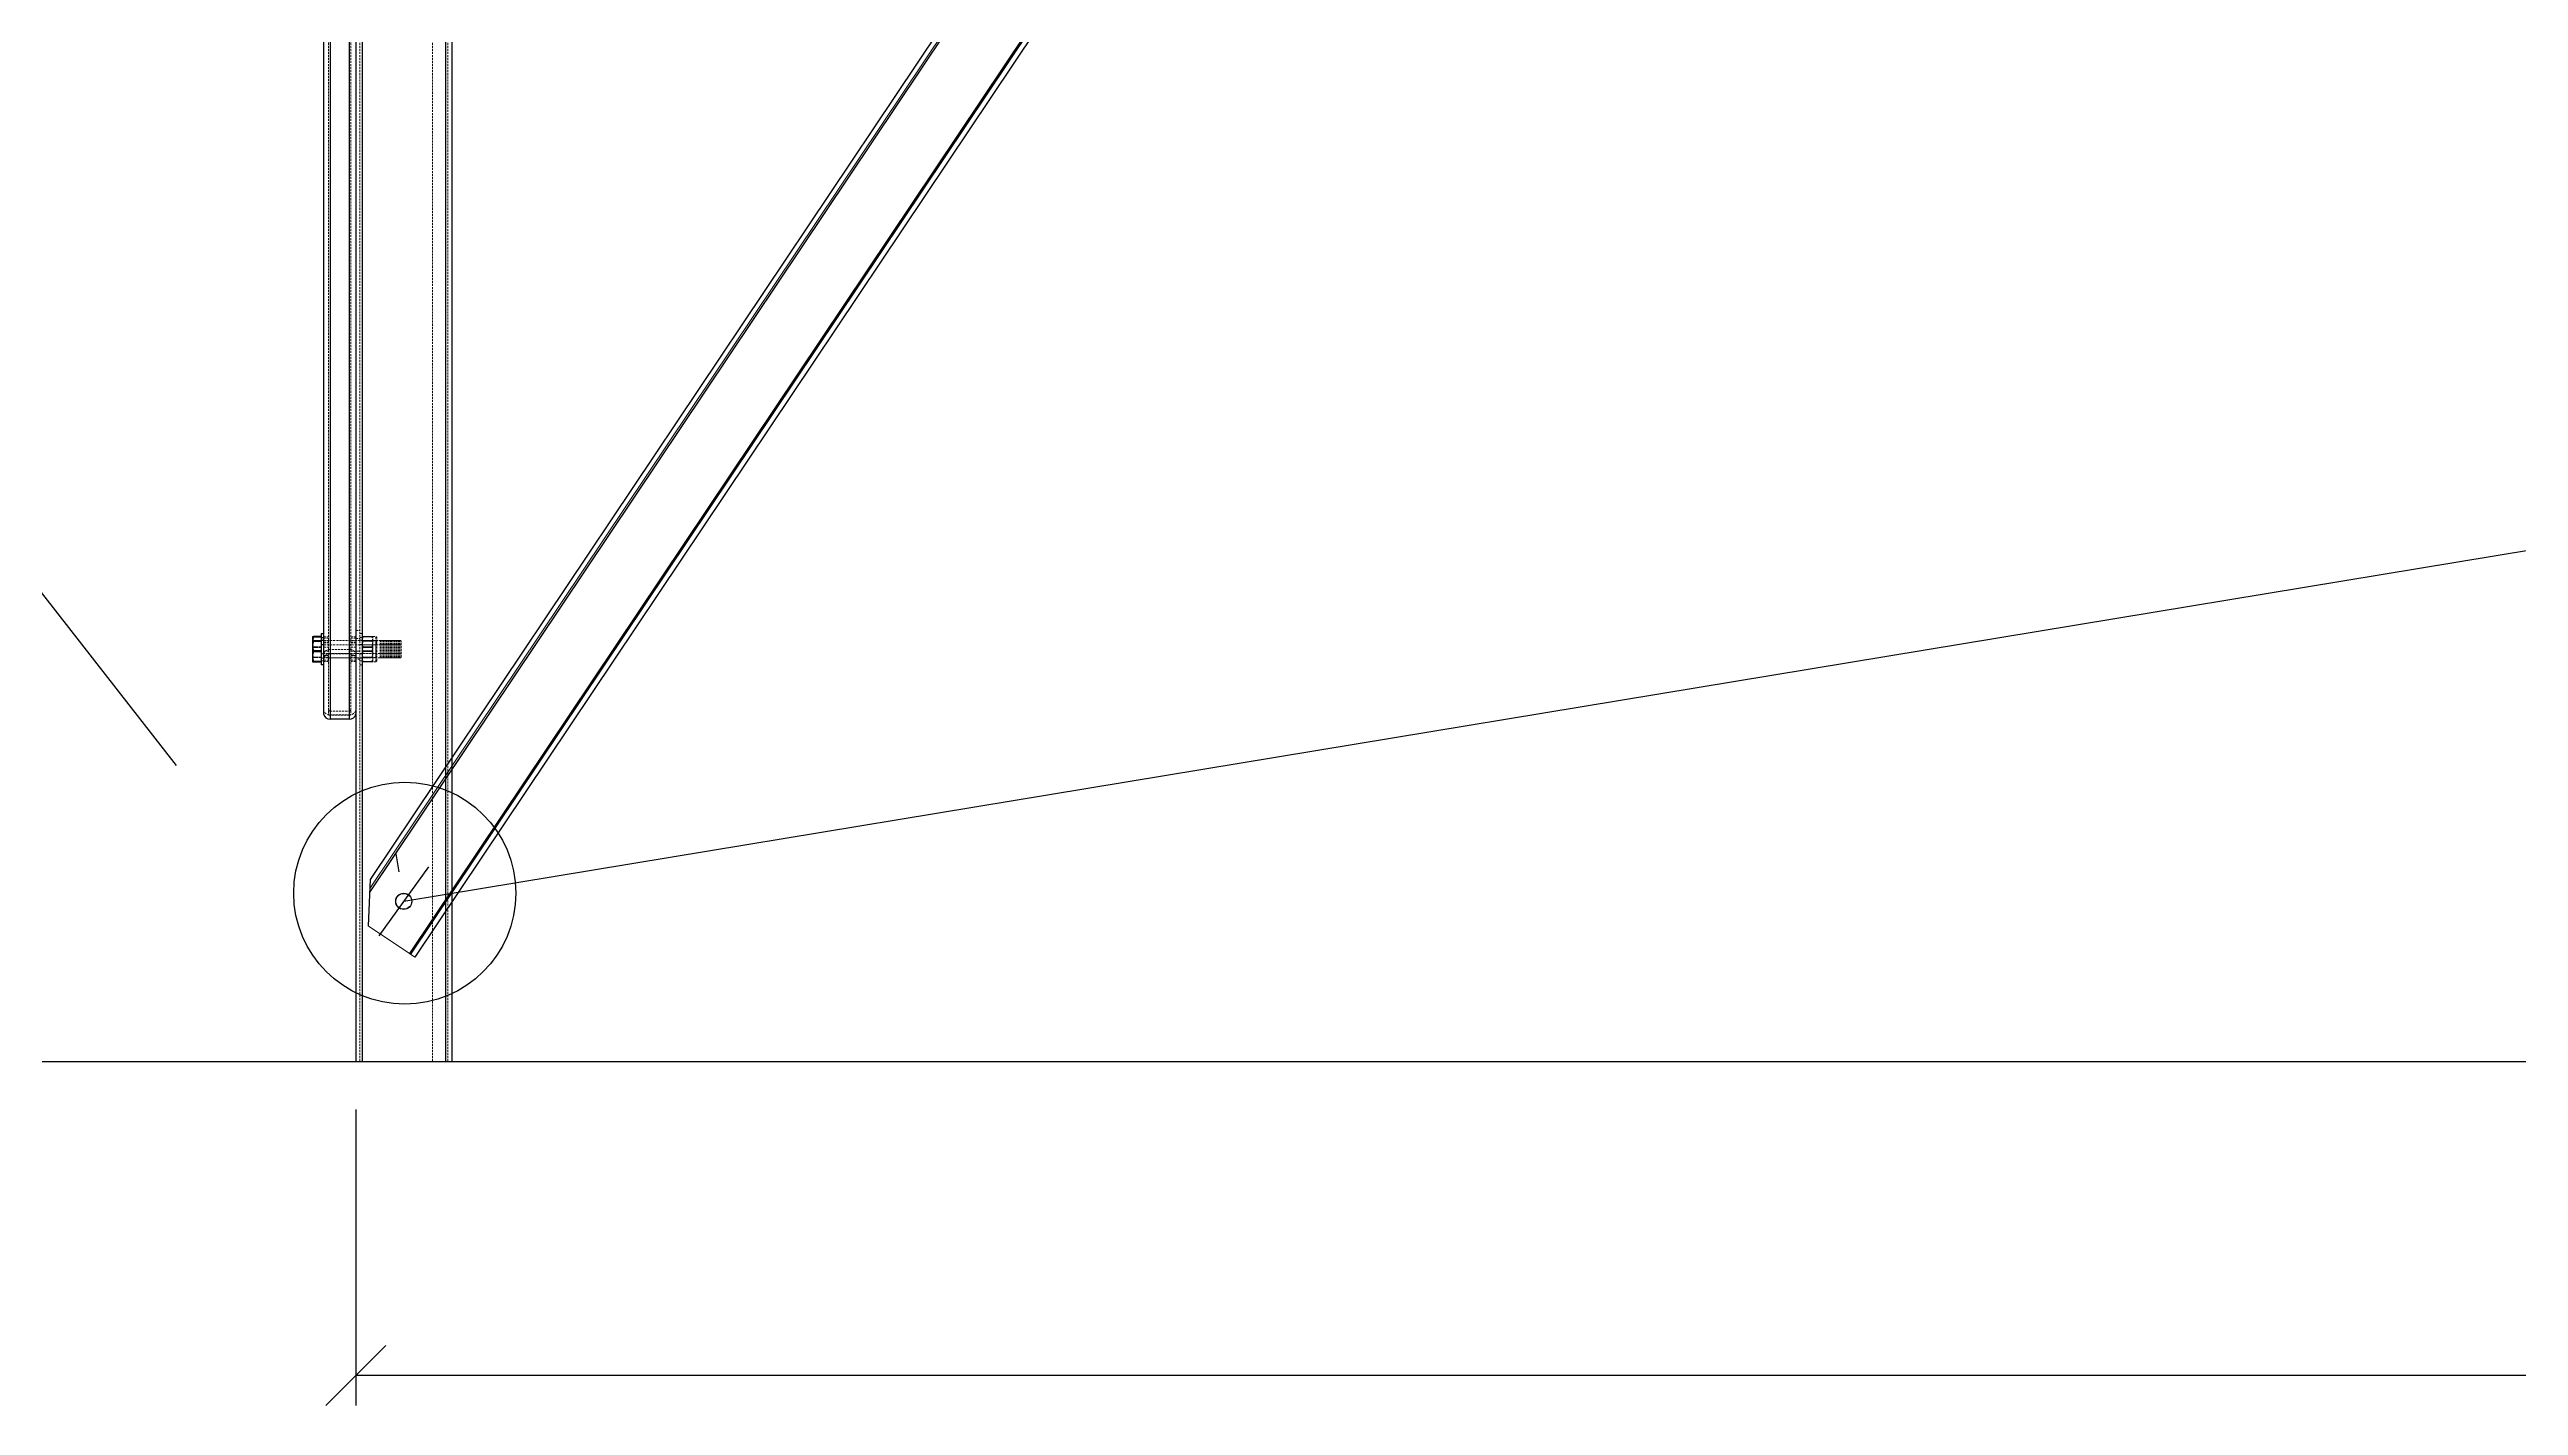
# Model space of a CAD drawing. Header units: millimetres. Extents: x -116399 to 112199, y -90759 to -31335.
# Drawn here: x -8943 to -7402, y -48204 to -47358 of the extents above; entities that cross this region are included whole.
import ezdxf

# ---------------------------------------------------------------- set-up
doc = ezdxf.new("R2010")
doc.units = ezdxf.units.MM
doc.linetypes.add('HIDDEN', pattern=[1.905, 1.27, -0.635])
doc.styles.add('Annotative', font='simplex.shx', dxfattribs={"height": 2.5})
doc.dimstyles.new('Annotative', dxfattribs={"dimscale": 0, "dimtxt": 2.5, "dimasz": 2.5, "dimexe": 1.25, "dimexo": 2, "dimtad": 1, "dimtxsty": 'Annotative', "dimblk": 'OBLIQUE', "dimcen": 2.5, "dimazin": 3, "dimtfac": 1, "dimtmove": 0, "dimatfit": 3, "dimfxl": 1})

# ---------------------------------------------------------------- blocks, each defined once
blk = doc.blocks.new('_Oblique')
at = {"color": 0, "linetype": 'ByBlock', "lineweight": -2}
blk.add_line((-0.5, -0.5), (0.5, 0.5), dxfattribs=at)
blk = doc.blocks.new('*D432')
at = {"color": 8, "lineweight": -2}
for p, q in [((-8751.6, -48019.4), (-8751.6, -48204.2)), ((-5481.6, -48019.4), (-5481.6, -48204.2)), ((-5481.6, -48185.4), (-8751.6, -48185.4))]:
    blk.add_line(p, q, dxfattribs=at)
at = {"layer": 'Defpoints', "color": 0}
for p in [(-8751.6, -47989.4), (-5481.6, -47989.4), (-8751.6, -48185.4)]:
    blk.add_point(p, dxfattribs=at)
at = {"color": 8, "lineweight": -2, "xscale": 37.5, "yscale": 37.5, "zscale": 37.5, "rotation": 180}
blk.add_blockref('_Oblique', (-8751.6, -48185.4), dxfattribs=at)
at = {"color": 8, "lineweight": -2, "xscale": 37.5, "yscale": 37.5, "zscale": 37.5}
blk.add_blockref('_Oblique', (-5481.6, -48185.4), dxfattribs=at)
at = {"insert": (-7116.6, -48157.3), "char_height": 37.5, "attachment_point": 5, "style": 'Annotative'}
blk.add_mtext('3270', dxfattribs=at)
blk = doc.blocks.new('*D433')
at = {"color": 8, "lineweight": -2}
for p, q in [((-8705.6, -45799.1), (-8711.6, -45808.6)), ((-8721.6, -45824.4), (-5451.6, -47889.3)), ((-5467.7, -47914.6), (-5461.7, -47905.1))]:
    blk.add_line(p, q, dxfattribs=at)
at = {"layer": 'Defpoints', "color": 0}
for p in [(-8721.6, -45824.4), (-5451.6, -47889.3), (-5451.6, -47889.3)]:
    blk.add_point(p, dxfattribs=at)
at = {"color": 8, "lineweight": -2, "xscale": 37.5, "yscale": 37.5, "zscale": 37.5}
for p, rotation in [((-8721.6, -45824.4), 147.729831053842), ((-5451.6, -47889.3), 327.7298310538421)]:
    blk.add_blockref('_Oblique', p, dxfattribs=dict(at, rotation=rotation))
at = {"insert": (-7071.6, -46833.1), "char_height": 37.5, "attachment_point": 5, "rotation": 327.7298, "style": 'Annotative'}
blk.add_mtext('3870', dxfattribs=at)
blk = doc.blocks.new('*D434')
at = {"color": 8, "lineweight": -2}
for p, q in [((-5456.5, -47319.7), (-5454.7, -47330.8)), ((-5451.6, -47349.3), (-8721.7, -47889.5)), ((-8726.6, -47859.9), (-8724.8, -47871))]:
    blk.add_line(p, q, dxfattribs=at)
at = {"layer": 'Defpoints', "color": 0}
for p in [(-5451.6, -47349.3), (-8721.7, -47889.5), (-8721.7, -47889.5)]:
    blk.add_point(p, dxfattribs=at)
at = {"color": 8, "lineweight": -2, "xscale": 37.5, "yscale": 37.5, "zscale": 37.5}
for p, rotation in [((-5451.6, -47349.3), 9.381336781369018), ((-8721.7, -47889.5), 189.381336781369)]:
    blk.add_blockref('_Oblique', p, dxfattribs=dict(at, rotation=rotation))
at = {"insert": (-7091.3, -47591.7), "char_height": 37.5, "attachment_point": 5, "rotation": 9.3813, "style": 'Annotative'}
blk.add_mtext('3314', dxfattribs=at)

msp = doc.modelspace()

# ---------------------------------------------------------------- linework, layer by layer
at = {"color": 7, "linetype": 'HIDDEN', "lineweight": 18}
for p, q in [((-8749.146, -45774.446), (-8749.146, -47989.446)), ((-8747.646, -45774.446), (-8747.646, -47989.446)), ((-8747.646, -45774.446), (-8747.646, -47989.446)), ((-8747.646, -45774.446), (-8747.646, -47989.446)), ((-8703.646, -45774.446), (-8703.646, -47989.446)), ((-8695.646, -45774.446), (-8695.646, -47989.446)), ((-8695.646, -45774.446), (-8695.646, -47989.446)), ((-8695.646, -45774.446), (-8695.646, -47989.446)), ((-8695.646, -45774.446), (-8695.646, -47989.446)), ((-8695.646, -45774.446), (-8695.646, -47989.446)), ((-8695.646, -45774.446), (-8695.646, -47989.446)), ((-8695.646, -45774.446), (-8695.646, -47989.446)), ((-8694.146, -45774.446), (-8694.146, -47989.446)), ((-8767.646, -45883.515), (-8767.646, -47735.02)), ((-8767.646, -45883.53), (-8767.646, -47732.333)), ((-8767.646, -45885.979), (-8767.646, -47734.782)), ((-8755.646, -45883.515), (-8755.646, -47735.02)), ((-8755.646, -45883.53), (-8755.646, -47732.333)), ((-8755.646, -45885.979), (-8755.646, -47734.782)), ((-8768.646, -45921.033), (-8768.646, -47772.538)), ((-8767.646, -45921.849), (-8767.646, -47773.353)), ((-8767.646, -45921.849), (-8767.646, -47737.466)), ((-8767.646, -45921.892), (-8767.646, -47770.695)), ((-8767.646, -45924.341), (-8767.646, -47773.144)), ((-8755.646, -45921.849), (-8755.646, -47773.353)), ((-8755.646, -45921.849), (-8755.646, -47737.466)), ((-8755.646, -45921.892), (-8755.646, -47770.695)), ((-8755.646, -45924.341), (-8755.646, -47773.144)), ((-8754.646, -45921.033), (-8754.646, -47772.538)), ((-8778.046, -47724.287), (-8778.546, -47724.284)), ((-8778.546, -47726.963), (-8778.046, -47724.475)), ((-8778.046, -47726.927), (-8778.546, -47726.924)), ((-8778.546, -47729.603), (-8778.046, -47727.114)), ((-8778.546, -47728.104), (-8778.046, -47730.589)), ((-8778.046, -47730.605), (-8778.546, -47728.116)), ((-8778.046, -47733.244), (-8778.546, -47730.756)), ((-8778.046, -47730.963), (-8778.546, -47733.451)), ((-8778.546, -47733.464), (-8778.046, -47730.978)), ((-8778.546, -47736.103), (-8778.046, -47733.618)), ((-8778.546, -47734.604), (-8778.046, -47737.093)), ((-8778.046, -47737.101), (-8778.546, -47734.616)), ((-8778.046, -47724.287), (-8773.246, -47724.287)), ((-8773.246, -47724.475), (-8778.046, -47724.475)), ((-8778.046, -47726.927), (-8773.246, -47726.927)), ((-8773.246, -47727.114), (-8778.046, -47727.114)), ((-8778.046, -47730.963), (-8778.046, -47730.589)), ((-8773.246, -47730.589), (-8778.046, -47730.589)), ((-8778.046, -47730.605), (-8773.246, -47730.605)), ((-8778.046, -47730.963), (-8773.246, -47730.963)), ((-8773.246, -47730.978), (-8778.046, -47730.978)), ((-8778.046, -47733.244), (-8773.246, -47733.244)), ((-8773.246, -47733.618), (-8778.046, -47733.618)), ((-8773.246, -47726.584), (-8771.646, -47726.584)), ((-8773.246, -47726.784), (-8736.446, -47726.784)), ((-8773.246, -47729.223), (-8771.646, -47729.223)), ((-8773.246, -47729.423), (-8736.446, -47729.423)), ((-8736.446, -47734.784), (-8773.246, -47734.784)), ((-8771.646, -47724.339), (-8768.646, -47724.339)), ((-8768.646, -47725.258), (-8771.646, -47725.258)), ((-8771.646, -47726.977), (-8768.646, -47726.977)), ((-8771.646, -47727.899), (-8768.646, -47727.899)), ((-8771.646, -47728.147), (-8768.646, -47728.147)), ((-8771.646, -47730.792), (-8768.646, -47730.792)), ((-8771.646, -47733.42), (-8768.646, -47733.42)), ((-8755.646, -47732.333), (-8767.646, -47732.333)), ((-8755.646, -47734.782), (-8767.646, -47734.782)), ((-8754.646, -47724.339), (-8751.646, -47724.339)), ((-8751.646, -47725.258), (-8754.646, -47725.258)), ((-8754.646, -47726.977), (-8751.646, -47726.977)), ((-8754.646, -47727.899), (-8751.646, -47727.899)), ((-8754.646, -47728.147), (-8751.646, -47728.147)), ((-8754.646, -47730.792), (-8751.646, -47730.792)), ((-8754.646, -47733.42), (-8751.646, -47733.42)), ((-8751.646, -47720.446), (-8749.146, -47720.446)), ((-8751.646, -47725.446), (-8749.146, -47725.446)), ((-8751.646, -47725.446), (-8749.146, -47725.446)), ((-8749.146, -47733.446), (-8751.646, -47733.446)), ((-8751.646, -47733.446), (-8749.146, -47733.446)), ((-8749.146, -47722.284), (-8747.546, -47722.284)), ((-8749.146, -47724.923), (-8747.546, -47724.923)), ((-8749.146, -47726.584), (-8747.546, -47726.584)), ((-8749.146, -47729.223), (-8747.546, -47729.223)), ((-8747.546, -47722.284), (-8747.546, -47724.923)), ((-8747.546, -47724.295), (-8747.54, -47724.284)), ((-8747.546, -47724.923), (-8747.546, -47741.923)), ((-8747.546, -47726.784), (-8738.646, -47726.784)), ((-8747.546, -47726.934), (-8747.54, -47726.923)), ((-8747.546, -47729.423), (-8738.646, -47729.423)), ((-8738.646, -47734.784), (-8747.546, -47734.784)), ((-8747.027, -47724.486), (-8747.027, -47724.28)), ((-8741.566, -47724.28), (-8747.027, -47724.28)), ((-8747.027, -47724.287), (-8747.027, -47724.494)), ((-8747.027, -47724.287), (-8741.566, -47724.287)), ((-8747.027, -47724.486), (-8741.566, -47724.486)), ((-8741.566, -47724.494), (-8747.027, -47724.494)), ((-8747.027, -47727.126), (-8747.027, -47726.92)), ((-8741.566, -47726.92), (-8747.027, -47726.92)), ((-8747.027, -47726.927), (-8747.027, -47727.134)), ((-8747.027, -47726.927), (-8741.566, -47726.927)), ((-8747.027, -47727.126), (-8741.566, -47727.126)), ((-8741.566, -47727.134), (-8747.027, -47727.134)), ((-8747.027, -47730.983), (-8747.027, -47730.569)), ((-8741.566, -47730.569), (-8747.027, -47730.569)), ((-8747.027, -47730.585), (-8741.566, -47730.585)), ((-8747.027, -47730.983), (-8741.566, -47730.983)), ((-8741.566, -47730.998), (-8747.027, -47730.998)), ((-8747.027, -47733.622), (-8747.027, -47733.209)), ((-8741.566, -47733.209), (-8747.027, -47733.209)), ((-8747.027, -47733.224), (-8741.566, -47733.224)), ((-8747.027, -47733.622), (-8741.566, -47733.622)), ((-8741.566, -47733.638), (-8747.027, -47733.638)), ((-8741.566, -47724.486), (-8741.566, -47724.28)), ((-8741.566, -47727.126), (-8741.566, -47726.92)), ((-8741.566, -47730.983), (-8741.566, -47730.569)), ((-8741.566, -47733.622), (-8741.566, -47733.209)), ((-8741.053, -47724.284), (-8741.046, -47724.295)), ((-8741.053, -47726.923), (-8741.046, -47726.934)), ((-8741.046, -47726.934), (-8741.046, -47724.295)), ((-8741.046, -47724.295), (-8739.046, -47724.295)), ((-8741.046, -47739.912), (-8741.046, -47726.934)), ((-8741.046, -47726.934), (-8739.046, -47726.934)), ((-8739.046, -47737.273), (-8739.046, -47724.295)), ((-8739.046, -47739.912), (-8739.046, -47726.934)), ((-8738.646, -47726.784), (-8738.546, -47726.684)), ((-8738.646, -47729.423), (-8738.646, -47726.784)), ((-8738.646, -47729.423), (-8738.546, -47729.323)), ((-8738.646, -47737.423), (-8738.646, -47729.423)), ((-8738.546, -47734.884), (-8738.646, -47734.784)), ((-8738.546, -47727.434), (-8738.546, -47724.795)), ((-8738.546, -47739.412), (-8738.546, -47727.434)), ((-8736.446, -47729.423), (-8736.446, -47726.784)), ((-8736.446, -47726.984), (-8736.246, -47726.984)), ((-8736.446, -47737.423), (-8736.446, -47729.423)), ((-8736.446, -47729.623), (-8736.246, -47729.623)), ((-8736.246, -47734.584), (-8736.446, -47734.584)), ((-8736.246, -47729.423), (-8736.246, -47726.784)), ((-8736.246, -47726.784), (-8735.446, -47726.784)), ((-8736.246, -47737.423), (-8736.246, -47729.423)), ((-8736.246, -47729.423), (-8735.446, -47729.423)), ((-8735.446, -47734.784), (-8736.246, -47734.784)), ((-8735.446, -47729.423), (-8735.446, -47726.784)), ((-8735.446, -47726.984), (-8735.246, -47726.984)), ((-8735.446, -47737.423), (-8735.446, -47729.423)), ((-8735.446, -47729.623), (-8735.246, -47729.623)), ((-8735.246, -47734.584), (-8735.446, -47734.584)), ((-8735.246, -47729.423), (-8735.246, -47726.784)), ((-8735.246, -47726.784), (-8734.446, -47726.784)), ((-8735.246, -47737.423), (-8735.246, -47729.423)), ((-8735.246, -47729.423), (-8734.446, -47729.423)), ((-8734.446, -47734.784), (-8735.246, -47734.784)), ((-8734.446, -47729.423), (-8734.446, -47726.784)), ((-8734.446, -47726.984), (-8734.246, -47726.984)), ((-8734.446, -47737.423), (-8734.446, -47729.423)), ((-8734.446, -47729.623), (-8734.246, -47729.623)), ((-8734.246, -47734.584), (-8734.446, -47734.584)), ((-8734.246, -47729.423), (-8734.246, -47726.784)), ((-8734.246, -47726.784), (-8733.446, -47726.784)), ((-8734.246, -47737.423), (-8734.246, -47729.423)), ((-8734.246, -47729.423), (-8733.446, -47729.423)), ((-8733.446, -47734.784), (-8734.246, -47734.784)), ((-8733.446, -47729.423), (-8733.446, -47726.784)), ((-8733.446, -47726.984), (-8733.246, -47726.984)), ((-8733.446, -47737.423), (-8733.446, -47729.423)), ((-8733.446, -47729.623), (-8733.246, -47729.623)), ((-8733.246, -47734.584), (-8733.446, -47734.584)), ((-8733.246, -47729.423), (-8733.246, -47726.784)), ((-8733.246, -47726.784), (-8732.446, -47726.784)), ((-8733.246, -47737.423), (-8733.246, -47729.423)), ((-8733.246, -47729.423), (-8732.446, -47729.423)), ((-8732.446, -47734.784), (-8733.246, -47734.784)), ((-8732.446, -47729.423), (-8732.446, -47726.784)), ((-8732.446, -47726.984), (-8732.246, -47726.984)), ((-8732.446, -47737.423), (-8732.446, -47729.423)), ((-8732.446, -47729.623), (-8732.246, -47729.623)), ((-8732.246, -47734.584), (-8732.446, -47734.584)), ((-8732.246, -47729.423), (-8732.246, -47726.784)), ((-8732.246, -47726.784), (-8731.446, -47726.784)), ((-8732.246, -47737.423), (-8732.246, -47729.423)), ((-8732.246, -47729.423), (-8731.446, -47729.423)), ((-8731.446, -47734.784), (-8732.246, -47734.784)), ((-8731.446, -47729.423), (-8731.446, -47726.784)), ((-8731.446, -47726.984), (-8731.246, -47726.984)), ((-8731.446, -47737.423), (-8731.446, -47729.423)), ((-8731.446, -47729.623), (-8731.246, -47729.623)), ((-8731.246, -47734.584), (-8731.446, -47734.584)), ((-8731.246, -47729.423), (-8731.246, -47726.784)), ((-8731.246, -47726.784), (-8730.446, -47726.784)), ((-8731.246, -47737.423), (-8731.246, -47729.423)), ((-8731.246, -47729.423), (-8730.446, -47729.423)), ((-8730.446, -47734.784), (-8731.246, -47734.784)), ((-8730.446, -47729.423), (-8730.446, -47726.784)), ((-8730.446, -47726.984), (-8730.246, -47726.984)), ((-8730.446, -47737.423), (-8730.446, -47729.423)), ((-8730.446, -47729.623), (-8730.246, -47729.623)), ((-8730.246, -47734.584), (-8730.446, -47734.584)), ((-8730.246, -47729.423), (-8730.246, -47726.784)), ((-8730.246, -47726.784), (-8729.446, -47726.784)), ((-8730.246, -47737.423), (-8730.246, -47729.423)), ((-8730.246, -47729.423), (-8729.446, -47729.423)), ((-8729.446, -47734.784), (-8730.246, -47734.784)), ((-8729.446, -47729.423), (-8729.446, -47726.784)), ((-8729.446, -47726.984), (-8729.246, -47726.984)), ((-8729.446, -47737.423), (-8729.446, -47729.423)), ((-8729.446, -47729.623), (-8729.246, -47729.623)), ((-8729.246, -47734.584), (-8729.446, -47734.584)), ((-8729.246, -47729.423), (-8729.246, -47726.784)), ((-8729.246, -47726.784), (-8728.446, -47726.784)), ((-8729.246, -47737.423), (-8729.246, -47729.423)), ((-8729.246, -47729.423), (-8728.446, -47729.423)), ((-8728.446, -47734.784), (-8729.246, -47734.784)), ((-8728.446, -47729.423), (-8728.446, -47726.784)), ((-8728.446, -47726.984), (-8728.246, -47726.984)), ((-8728.446, -47737.423), (-8728.446, -47729.423)), ((-8728.446, -47729.623), (-8728.246, -47729.623)), ((-8728.246, -47734.584), (-8728.446, -47734.584)), ((-8728.246, -47729.423), (-8728.246, -47726.784)), ((-8728.246, -47726.784), (-8727.446, -47726.784)), ((-8728.246, -47737.423), (-8728.246, -47729.423)), ((-8728.246, -47729.423), (-8727.446, -47729.423)), ((-8727.446, -47734.784), (-8728.246, -47734.784)), ((-8727.446, -47729.423), (-8727.446, -47726.784)), ((-8727.446, -47726.984), (-8727.246, -47726.984)), ((-8727.446, -47737.423), (-8727.446, -47729.423)), ((-8727.446, -47729.623), (-8727.246, -47729.623)), ((-8727.246, -47734.584), (-8727.446, -47734.584)), ((-8727.246, -47729.423), (-8727.246, -47726.784)), ((-8727.246, -47726.784), (-8726.446, -47726.784)), ((-8727.246, -47737.423), (-8727.246, -47729.423)), ((-8727.246, -47729.423), (-8726.446, -47729.423)), ((-8726.446, -47734.784), (-8727.246, -47734.784)), ((-8726.446, -47729.423), (-8726.446, -47726.784)), ((-8726.446, -47726.984), (-8726.246, -47726.984)), ((-8726.446, -47737.423), (-8726.446, -47729.423)), ((-8726.446, -47729.623), (-8726.246, -47729.623)), ((-8726.246, -47734.584), (-8726.446, -47734.584)), ((-8726.246, -47729.423), (-8726.246, -47726.784)), ((-8726.246, -47726.784), (-8725.446, -47726.784)), ((-8726.246, -47737.423), (-8726.246, -47729.423)), ((-8726.246, -47729.423), (-8725.446, -47729.423)), ((-8725.446, -47734.784), (-8726.246, -47734.784)), ((-8725.446, -47729.423), (-8725.446, -47726.784)), ((-8725.446, -47726.984), (-8725.246, -47726.984)), ((-8725.446, -47737.423), (-8725.446, -47729.423)), ((-8725.446, -47729.623), (-8725.246, -47729.623)), ((-8725.246, -47734.584), (-8725.446, -47734.584)), ((-8725.246, -47729.423), (-8725.246, -47726.784)), ((-8725.246, -47726.784), (-8724.446, -47726.784)), ((-8725.246, -47737.423), (-8725.246, -47729.423)), ((-8725.246, -47729.423), (-8724.446, -47729.423)), ((-8724.446, -47734.784), (-8725.246, -47734.784)), ((-8724.446, -47729.423), (-8724.446, -47726.784)), ((-8724.446, -47726.984), (-8724.246, -47726.984)), ((-8724.446, -47737.423), (-8724.446, -47729.423)), ((-8724.446, -47729.623), (-8724.246, -47729.623)), ((-8724.246, -47734.584), (-8724.446, -47734.584)), ((-8724.246, -47729.423), (-8724.246, -47726.784)), ((-8724.246, -47726.784), (-8723.446, -47726.784)), ((-8724.246, -47737.423), (-8724.246, -47729.423)), ((-8724.246, -47729.423), (-8723.446, -47729.423)), ((-8723.446, -47734.784), (-8724.246, -47734.784)), ((-8723.446, -47729.423), (-8723.446, -47726.784)), ((-8723.446, -47726.984), (-8723.246, -47726.984)), ((-8723.446, -47737.423), (-8723.446, -47729.423)), ((-8723.446, -47729.623), (-8723.246, -47729.623)), ((-8723.246, -47734.584), (-8723.446, -47734.584)), ((-8723.246, -47729.623), (-8723.246, -47726.984)), ((-8723.246, -47737.223), (-8723.246, -47729.623)), ((-8778.046, -47739.741), (-8778.546, -47737.255)), ((-8778.046, -47737.28), (-8778.546, -47737.283)), ((-8778.546, -47737.284), (-8778.046, -47737.287)), ((-8773.246, -47737.093), (-8778.046, -47737.093)), ((-8778.046, -47737.28), (-8778.046, -47737.093)), ((-8778.046, -47737.101), (-8773.246, -47737.101)), ((-8778.046, -47737.28), (-8773.246, -47737.28)), ((-8773.246, -47737.287), (-8778.046, -47737.287)), ((-8778.046, -47739.741), (-8773.246, -47739.741)), ((-8771.646, -47734.984), (-8773.246, -47734.984)), ((-8736.446, -47737.423), (-8773.246, -47737.423)), ((-8771.646, -47737.623), (-8773.246, -47737.623)), ((-8771.646, -47739.284), (-8773.246, -47739.284)), ((-8768.646, -47736.055), (-8771.646, -47736.055)), ((-8771.646, -47736.309), (-8768.646, -47736.309)), ((-8768.646, -47737.228), (-8771.646, -47737.228)), ((-8771.646, -47738.948), (-8768.646, -47738.948)), ((-8768.646, -47739.87), (-8771.646, -47739.87)), ((-8767.646, -47735.02), (-8755.646, -47735.02)), ((-8767.646, -47737.466), (-8755.646, -47737.466)), ((-8751.646, -47736.055), (-8754.646, -47736.055)), ((-8754.646, -47736.309), (-8751.646, -47736.309)), ((-8751.646, -47737.228), (-8754.646, -47737.228)), ((-8754.646, -47738.948), (-8751.646, -47738.948)), ((-8751.646, -47739.87), (-8754.646, -47739.87)), ((-8749.146, -47738.446), (-8751.646, -47738.446)), ((-8747.546, -47734.984), (-8749.146, -47734.984)), ((-8747.546, -47737.623), (-8749.146, -47737.623)), ((-8747.546, -47739.284), (-8749.146, -47739.284)), ((-8747.546, -47741.923), (-8749.146, -47741.923)), ((-8747.54, -47737.284), (-8747.546, -47737.273)), ((-8738.646, -47737.423), (-8747.546, -47737.423)), ((-8747.54, -47739.923), (-8747.546, -47739.912)), ((-8747.027, -47737.28), (-8747.027, -47737.073)), ((-8741.566, -47737.073), (-8747.027, -47737.073)), ((-8747.027, -47737.081), (-8747.027, -47737.287)), ((-8747.027, -47737.081), (-8741.566, -47737.081)), ((-8747.027, -47737.28), (-8741.566, -47737.28)), ((-8741.566, -47737.287), (-8747.027, -47737.287)), ((-8747.027, -47739.92), (-8747.027, -47739.713)), ((-8741.566, -47739.713), (-8747.027, -47739.713)), ((-8747.027, -47739.721), (-8747.027, -47739.927)), ((-8747.027, -47739.721), (-8741.566, -47739.721)), ((-8747.027, -47739.92), (-8741.566, -47739.92)), ((-8741.566, -47739.927), (-8747.027, -47739.927)), ((-8741.566, -47737.28), (-8741.566, -47737.073)), ((-8741.566, -47737.287), (-8741.413, -47737.286)), ((-8741.566, -47739.92), (-8741.566, -47739.713)), ((-8741.566, -47739.927), (-8741.413, -47739.926)), ((-8741.046, -47737.273), (-8741.053, -47737.284)), ((-8741.046, -47739.912), (-8741.053, -47739.923)), ((-8739.046, -47737.273), (-8741.046, -47737.273)), ((-8739.046, -47739.912), (-8741.046, -47739.912)), ((-8738.546, -47737.523), (-8738.646, -47737.423)), ((-8736.246, -47737.223), (-8736.446, -47737.223)), ((-8735.446, -47737.423), (-8736.246, -47737.423)), ((-8735.246, -47737.223), (-8735.446, -47737.223)), ((-8734.446, -47737.423), (-8735.246, -47737.423)), ((-8734.246, -47737.223), (-8734.446, -47737.223)), ((-8733.446, -47737.423), (-8734.246, -47737.423)), ((-8733.246, -47737.223), (-8733.446, -47737.223)), ((-8732.446, -47737.423), (-8733.246, -47737.423)), ((-8732.246, -47737.223), (-8732.446, -47737.223)), ((-8731.446, -47737.423), (-8732.246, -47737.423)), ((-8731.246, -47737.223), (-8731.446, -47737.223)), ((-8730.446, -47737.423), (-8731.246, -47737.423)), ((-8730.246, -47737.223), (-8730.446, -47737.223)), ((-8729.446, -47737.423), (-8730.246, -47737.423)), ((-8729.246, -47737.223), (-8729.446, -47737.223)), ((-8728.446, -47737.423), (-8729.246, -47737.423)), ((-8728.246, -47737.223), (-8728.446, -47737.223)), ((-8727.446, -47737.423), (-8728.246, -47737.423)), ((-8727.246, -47737.223), (-8727.446, -47737.223)), ((-8726.446, -47737.423), (-8727.246, -47737.423)), ((-8726.246, -47737.223), (-8726.446, -47737.223)), ((-8725.446, -47737.423), (-8726.246, -47737.423)), ((-8725.246, -47737.223), (-8725.446, -47737.223)), ((-8724.446, -47737.423), (-8725.246, -47737.423)), ((-8724.246, -47737.223), (-8724.446, -47737.223)), ((-8723.446, -47737.423), (-8724.246, -47737.423)), ((-8723.246, -47737.223), (-8723.446, -47737.223)), ((-8767.646, -47770.695), (-8755.646, -47770.695)), ((-8767.646, -47773.144), (-8755.646, -47773.144)), ((-8755.646, -47773.353), (-8767.646, -47773.353))]:
    msp.add_line(p, q, dxfattribs=at)
at = {"color": 7, "linetype": 'Continuous', "lineweight": 25}
for p, q in [((-8747.646, -45774.446), (-8747.646, -47989.446)), ((-8695.646, -45774.446), (-8695.646, -47989.446)), ((-8691.646, -45774.446), (-8691.646, -47989.446)), ((-8771.646, -45921.033), (-8771.646, -47772.538)), ((-8767.646, -45924.296), (-8767.646, -47775.8)), ((-8755.646, -45924.296), (-8755.646, -47775.8)), ((-8751.646, -45931.749), (-8751.646, -47989.446)), ((-8778.546, -47724.283), (-8778.046, -47724.28)), ((-8778.546, -47724.283), (-8778.546, -47726.952)), ((-8778.046, -47724.467), (-8778.546, -47726.952)), ((-8778.546, -47726.923), (-8778.046, -47726.92)), ((-8778.546, -47726.923), (-8778.546, -47729.591)), ((-8778.046, -47727.106), (-8778.546, -47729.591)), ((-8778.546, -47729.591), (-8778.546, -47730.743)), ((-8778.546, -47730.743), (-8778.046, -47733.229)), ((-8778.546, -47730.743), (-8778.546, -47736.091)), ((-8778.046, -47733.602), (-8778.546, -47736.091)), ((-8778.046, -47724.467), (-8778.046, -47724.28)), ((-8773.246, -47724.28), (-8778.046, -47724.28)), ((-8778.046, -47724.467), (-8773.246, -47724.467)), ((-8778.046, -47727.106), (-8778.046, -47726.92)), ((-8773.246, -47726.92), (-8778.046, -47726.92)), ((-8778.046, -47727.106), (-8773.246, -47727.106)), ((-8778.046, -47733.602), (-8778.046, -47733.229)), ((-8773.246, -47733.229), (-8778.046, -47733.229)), ((-8778.046, -47733.602), (-8773.246, -47733.602)), ((-8773.246, -47722.284), (-8771.646, -47722.284)), ((-8773.246, -47722.284), (-8773.246, -47724.923)), ((-8773.246, -47724.923), (-8771.646, -47724.923)), ((-8773.246, -47724.923), (-8773.246, -47741.923)), ((-8778.546, -47736.091), (-8778.546, -47737.244)), ((-8778.546, -47737.244), (-8778.046, -47739.732)), ((-8778.546, -47737.244), (-8778.546, -47739.923)), ((-8778.046, -47739.92), (-8778.546, -47739.923)), ((-8778.546, -47739.923), (-8778.546, -47739.924)), ((-8778.546, -47739.924), (-8778.046, -47739.927)), ((-8773.246, -47739.732), (-8778.046, -47739.732)), ((-8778.046, -47739.92), (-8778.046, -47739.732)), ((-8778.046, -47739.92), (-8773.246, -47739.92)), ((-8773.246, -47739.927), (-8778.046, -47739.927)), ((-8771.646, -47741.923), (-8773.246, -47741.923)), ((-8755.646, -47775.8), (-8767.646, -47775.8))]:
    msp.add_line(p, q, dxfattribs=at)
at = {"color": 5, "lineweight": 18}
for p, q in [((-7615.091, -46199.609), (-8742.913, -47883.468)), ((-7615.091, -46199.609), (-8742.913, -47883.468)), ((-7615.091, -46199.609), (-8742.913, -47883.468)), ((-7615.984, -46199.145), (-8742.83, -47881.547)), ((-7577.601, -46219.109), (-8718.163, -47921.989)), ((-7577.601, -46219.109), (-8718.163, -47921.989)), ((-7577.601, -46219.109), (-8718.163, -47921.989)), ((-7576.709, -46219.574), (-8717.332, -47922.545)), ((-8692.763, -47884.066), (-8718.163, -47921.989)), ((-8718.163, -47921.989), (-8743.837, -47904.793)), ((-8714.839, -47924.215), (-8718.163, -47921.989))]:
    msp.add_line(p, q, dxfattribs=at)
at = {"color": 5, "lineweight": 25}
for p, q in [((-7615.091, -46199.609), (-8742.913, -47883.468)), ((-7618.661, -46197.752), (-8742.58, -47875.783)), ((-7577.601, -46219.109), (-8718.163, -47921.989)), ((-7574.031, -46220.967), (-8714.839, -47924.215)), ((-8742.58, -47875.783), (-8743.837, -47904.793))]:
    msp.add_line(p, q, dxfattribs=at)
at = {"color": 1}
msp.add_line((-9114.894, -47482.584), (-8863.746, -47804.693), dxfattribs=at)
for p, q in [((-9807.112, -47989.446), (-3950.767, -47989.446)), ((-8751.646, -47989.446), (-8691.646, -47989.446))]:
    msp.add_line(p, q)
at = {"color": 7, "linetype": 'HIDDEN', "lineweight": 18, "flags": 128}
for points in [[(-8747.027, -47724.287), (-8747.54, -47724.284), (-8747.027, -47724.28)], [(-8747.027, -47726.927), (-8747.54, -47726.923), (-8747.027, -47726.92)], [(-8741.566, -47724.28), (-8741.053, -47724.284), (-8741.566, -47724.287)], [(-8741.566, -47726.92), (-8741.053, -47726.923), (-8741.566, -47726.927)], [(-8747.027, -47737.28), (-8747.54, -47737.284), (-8747.027, -47737.287)], [(-8747.027, -47739.92), (-8747.54, -47739.923), (-8747.027, -47739.927)], [(-8741.063, -47737.284), (-8741.053, -47737.284), (-8741.566, -47737.28)], [(-8741.063, -47739.923), (-8741.053, -47739.923), (-8741.566, -47739.92)]]:
    msp.add_lwpolyline(points, dxfattribs=at)
at = {"color": 1}
msp.add_circle((-8721.052, -47884.368), 69.266, dxfattribs=at)
at = {"color": 7, "linetype": 'Continuous', "lineweight": 25}
for centre in [(-8721.698, -47889.531), (-8721.646, -47889.446)]:
    msp.add_circle(centre, 5, dxfattribs=at)
at = {"color": 5, "lineweight": 25}
msp.add_circle((-8721.698, -47889.531), 5, dxfattribs=at)
at = {"color": 7, "linetype": 'HIDDEN', "lineweight": 18}
for centre, radius, start, end in [((-8767.98, -47736.007), 3.689, 84.808458, 173.635094), ((-8767.73, -47735.7), 0.922, 84.808458, 173.635094), ((-8755.313, -47736.007), 3.689, 6.364906, 95.191542), ((-8755.563, -47735.7), 0.922, 6.364906, 95.191542), ((-8738.178, -47727.528), 9.357, 161.031674, 198.968326), ((-8738.156, -47727.54), 9.379, 161.053989, 198.946011), ((-8738.178, -47730.167), 9.357, 161.031513, 198.968487), ((-8738.156, -47730.179), 9.379, 161.054149, 198.945851), ((-8738.156, -47734.028), 9.379, 161.053989, 198.946011), ((-8738.178, -47734.04), 9.357, 161.031674, 198.968326), ((-8738.156, -47736.667), 9.379, 161.054149, 198.945851), ((-8738.178, -47736.679), 9.357, 161.031513, 198.968487), ((-8750.415, -47727.528), 9.357, 341.031674, 18.968326), ((-8750.415, -47730.167), 9.357, 341.031513, 18.968487), ((-8750.437, -47734.028), 9.379, 341.053989, 18.946011), ((-8750.437, -47736.667), 9.379, 341.054149, 18.945851), ((-8739.046, -47724.795), 0.5, 0, 90), ((-8739.046, -47727.434), 0.5, 0, 90), ((-8767.981, -47738.693), 3.688, 84.792094, 173.6103), ((-8767.73, -47738.385), 0.922, 84.792094, 173.6103), ((-8755.312, -47738.693), 3.688, 6.3897, 95.207906), ((-8755.563, -47738.385), 0.922, 6.3897, 95.207906), ((-8739.046, -47736.773), 0.5, 270, 360), ((-8739.046, -47739.412), 0.5, 270, 360), ((-8767.98, -47769.47), 3.689, 186.364906, 275.191542), ((-8767.73, -47769.777), 0.922, 186.364906, 275.191542), ((-8767.73, -47772.435), 0.922, 186.3897, 275.207906), ((-8755.313, -47769.47), 3.689, 264.808458, 353.635094), ((-8755.563, -47769.777), 0.922, 264.808458, 353.635094), ((-8755.563, -47772.435), 0.922, 264.792094, 353.6103)]:
    msp.add_arc(centre, radius, start, end, dxfattribs=at)
at = {"color": 7, "linetype": 'Continuous', "lineweight": 25}
for centre, start, end in [((-8767.981, -47772.127), 186.3897, 275.207906), ((-8755.312, -47772.127), 264.792094, 353.6103)]:
    msp.add_arc(centre, 3.688, start, end, dxfattribs=at)

# ---------------------------------------------------------------- dimensions: what is measured, and where the dimension line sits
at = {"color": 1}
for p1, p2, text, picture, middle in [((-8721.646, -45824.446), (-5451.646, -47889.272), '3870', '*D433', (-7071.63, -46833.078)), ((-5451.646, -47349.272), (-8721.698, -47889.531), '3314', '*D434', (-7091.257, -47591.652))]:
    dim = msp.add_aligned_dim(p1=p1, p2=p2, distance=0, text=text, dimstyle='Annotative', override={"dimscale": 0, "dimtix": 0, "dimtofl": 1, "dimtmove": 0, "dimatfit": 3}, dxfattribs=at)
    dim.commit()
    dim.dimension.update_dxf_attribs({"geometry": picture, "text_midpoint": middle})
dim = msp.add_linear_dim(base=(-8751.646, -48185.443), p1=(-5481.646, -47989.446), p2=(-8751.646, -47989.446), dimstyle='Annotative', override={"dimscale": 0, "dimtix": 0, "dimtofl": 1, "dimtmove": 0, "dimatfit": 3}, dxfattribs=at)
dim.commit()
dim.dimension.update_dxf_attribs({"geometry": '*D432', "text_midpoint": (-7116.646, -48157.318)})

doc.saveas('drawing.dxf')
